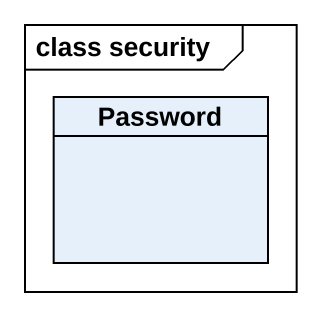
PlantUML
@startuml
mainframe class security
hide circle
hide empty members
class Password
@enduml
